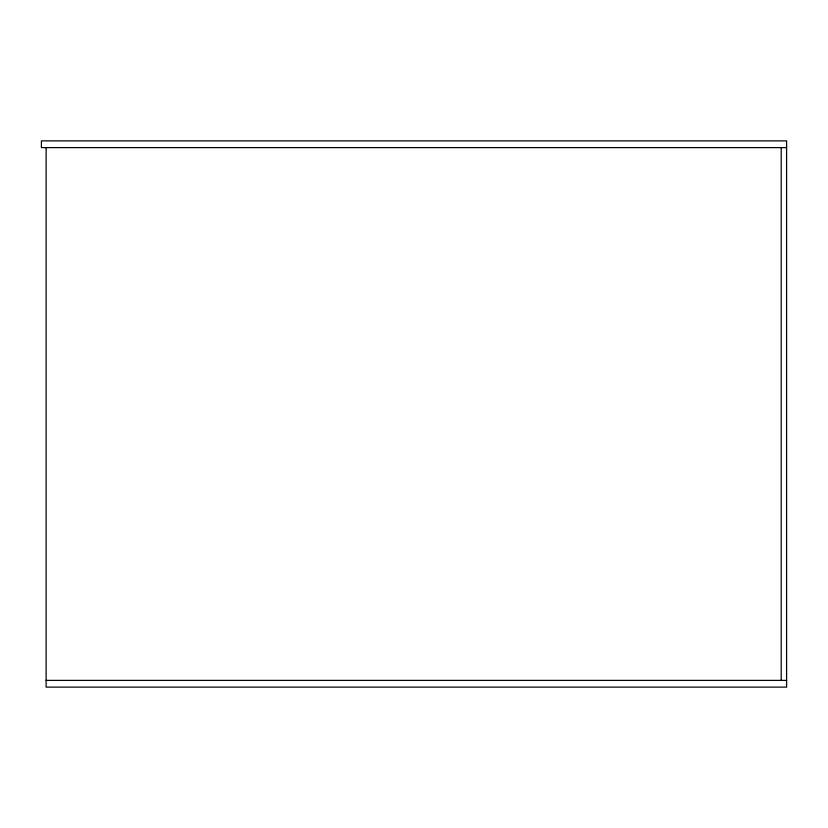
<?xml version="1.0" encoding="UTF-8"?>
<svg xmlns="http://www.w3.org/2000/svg" width="828" height="828" viewBox="0 0 828 828"><rect width="100%" height="100%" fill="white"/><g stroke="black" fill="none" stroke-linecap="round" stroke-linejoin="round"><path stroke-width="1.24" d="M786.6 147.612L41.4 147.612L41.4 140.874L786.6 140.874L786.6 687.126L46.12 687.126L46.12 147.612M46.12 680.388L786.6 680.388M781.208 147.612L781.208 680.388"/></g></svg>
